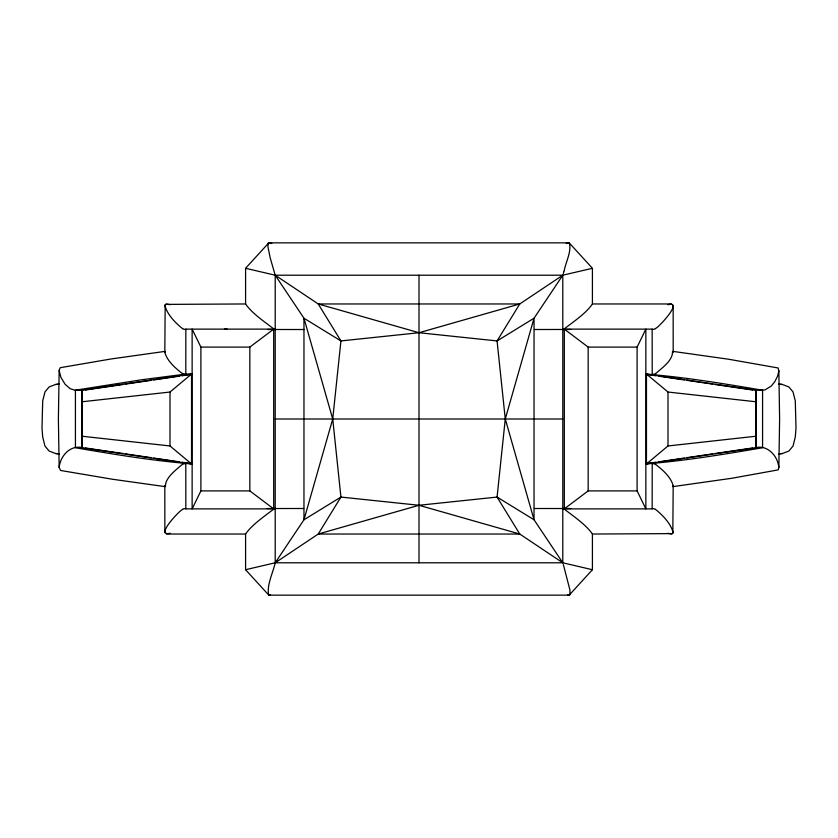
<?xml version="1.0" encoding="UTF-8"?>
<svg xmlns="http://www.w3.org/2000/svg" width="838" height="838" viewBox="0 0 838 838"><rect width="100%" height="100%" fill="white"/><g stroke="black" fill="none" stroke-linecap="round" stroke-linejoin="round"><path stroke-width="1.26" d="M182.338 373.402A6.652 2.336 37.9 0 1 181.479 372.889C174.692 367.505 167.359 361.01 164.814 352.494L165.18 304.393L245.586 303.964L245.586 268.275L268.809 242.852L569.191 242.852C571.956 251.023 565.807 261.823 564.236 270.559M275.189 562.853C272.916 573.119 266.411 585.542 268.757 595.158L569.191 595.148L592.414 569.725L592.414 534.036L672.82 533.607L673.186 485.506C670.641 476.99 663.308 470.495 656.521 465.111A6.652 2.336 37.9 0 0 655.662 464.598M164.384 486.522L112.638 479.273L60.566 470.464L59.152 467.447L58.388 419L59.163 370.176L60.221 367.704L111.014 358.978L164.384 351.478M164.835 305.388C167.338 314.596 174.66 322.043 181.794 328.067A6.547 2.42 40.7 0 0 182.642 328.601M673.165 532.612C670.819 523.719 663.34 515.873 656.206 509.933A6.547 2.42 40.7 0 0 655.358 509.399M673.616 351.478L728.61 359.23L778.114 367.976L778.827 371.161L777.549 376.262L774.773 381.688L771.222 386.098L764.916 389.942L755.216 390.246M673.616 486.522L731.815 478.268L778.24 469.877L778.848 467.447L779.612 419L778.848 370.553M81.894 447.754L81.894 390.246L191.535 374.062L191.535 463.938L81.894 447.754L81.894 390.246M756.106 447.754L756.106 390.246L646.465 374.062L646.465 463.938L756.106 447.754L756.106 390.246M164.814 352.494L165.495 351.384M673.176 485.579L672.505 486.616M59.152 467.447C60.2 456.071 70.34 444.486 82.784 447.754M563.89 271.69L564.058 271.135M563.723 272.214L563.325 273.523M200.9 490.9L192.132 508.876L192.132 329.125L200.9 347.1L200.9 490.9L249.829 490.9L273.691 508.876L273.691 329.125L249.829 347.1L200.9 347.1M637.1 347.1L645.857 329.125L645.857 508.876L637.1 490.9L637.1 347.1L588.171 347.1L564.309 329.125L564.309 508.876L588.171 490.9L637.1 490.9M82.281 401.748L169.999 392.037L191.535 374.062M646.465 463.938L668.001 445.963L755.719 436.252M273.23 509.494C263.876 516.711 251.568 525.112 245.586 534.036L245.586 569.725L268.809 595.148L270.224 594.833M564.77 328.506C574.156 321.216 586.202 313.14 592.414 303.964L592.414 268.275L569.191 242.852L566.226 243.502M245.702 569.683L275.136 562.811M591.544 268.495L562.864 275.189M667.834 304.718C683.599 300.643 659.317 326.579 656.206 328.067A6.547 2.42 -40.7 0 1 655.358 328.601M182.642 509.399A6.547 2.42 -40.7 0 0 181.794 509.933C178.285 511.913 154.81 536.77 170.145 533.282M85.298 390.047L122.903 384.506M125.281 384.15L151.081 380.347M153.658 379.96L179.458 376.157M182.035 375.78L191.787 374.335M646.213 463.665L655.965 462.22M658.542 461.843L684.342 458.04M686.919 457.653L712.719 453.85M715.097 453.494L752.702 447.953M55.633 384.495L59.404 384.066L55.518 384.495L49.149 386.947L44.99 391.88L42.707 400.952L41.994 427.914L42.696 436.965L44.917 445.963L49.065 451.001L55.465 453.494L59.173 453.892M778.827 453.892L782.535 453.494L788.935 451.001L793.083 445.963L795.304 436.965L796.006 427.914L795.293 400.952L793.01 391.88L788.851 386.947L782.483 384.495L778.492 384.066L782.367 384.495M778.931 453.892L782.409 453.494M671.657 534.036L667.855 533.282M592.414 303.964L671.657 303.964M224.469 329.125L227.234 329.125M192.342 374.062L185.837 374.062L141.245 379.834L75.148 390.236L70.088 388.675L65.092 384.254L60.891 377.341L59.152 370.553M645.658 374.062C684.835 377.121 723.802 383.647 762.57 390.246L762.57 447.754C723.802 454.353 684.835 460.89 645.658 463.938M82.784 390.246L75.43 390.246L75.43 447.754C114.198 454.353 153.165 460.89 192.342 463.938M275.21 419L562.79 419M755.216 447.754C767.66 444.486 777.8 456.071 778.848 467.447M166.343 534.036L245.586 534.036M245.586 303.964C251.777 313.129 263.844 321.237 273.23 328.517M592.414 534.036C586.39 525.08 574.145 516.721 564.77 509.494M646.465 374.062L668.001 392.037L755.719 401.748M82.281 436.252L169.999 445.963L191.535 463.938M55.591 453.494L59.069 453.892M646.213 374.335L655.965 375.78M658.542 376.157L684.342 379.96M686.919 380.347L712.719 384.15M715.097 384.506L752.702 390.047M85.298 447.953L122.903 453.494M125.281 453.85L151.081 457.653M153.658 458.04L179.458 461.843M182.035 462.22L191.787 463.665M166.343 303.964L170.166 304.718M592.414 569.725L562.864 562.811M271.774 243.502L268.275 242.957L267.909 246.655L270.213 257.936L275.189 275.147M567.776 594.833L569.976 594.676L569.913 589.942L563.356 564.582M275.136 275.189L246.005 268.39M672.505 351.384C673.134 360.005 662.669 367.421 656.521 372.889A6.652 2.336 -37.9 0 1 655.662 373.402M165.495 486.616C164.719 478.488 175.247 470.443 181.479 465.111A6.652 2.336 -37.9 0 1 182.338 464.598M164.814 485.506L164.845 532.696M673.165 305.388L673.186 352.494M668.001 392.037L668.001 445.963M588.171 347.1L588.171 490.9M419 275.21L419 562.79M249.829 347.1L249.829 490.9M169.999 392.037L169.999 445.963M655.63 373.518A5.73 2.011 -37.9 0 1 652.205 374.031L652.163 329.125L562.79 329.125A5.038 0.712 -37.5 0 0 564.676 328.622M655.316 328.716A5.541 2.053 -40.7 0 1 652.205 329.093M534.361 329.502A298.454 0.869 -0.1 0 1 570.856 329.47M655.63 464.482A5.73 2.011 37.9 0 0 652.205 463.969L652.163 508.876L562.79 508.876A5.038 0.712 37.5 0 1 564.676 509.378M652.205 508.907A5.541 2.053 40.7 0 1 655.316 509.284M570.856 508.53A298.454 0.869 0.1 0 1 534.361 508.498M182.37 464.482A5.73 2.011 -37.9 0 1 185.795 463.969L185.837 508.876L275.21 508.876A5.038 0.712 -37.5 0 0 273.324 509.378M182.684 509.284A5.541 2.053 -40.7 0 1 185.795 508.907M303.639 508.498A298.454 0.869 -0.1 0 1 267.144 508.53M182.37 373.518A5.73 2.011 37.9 0 0 185.795 374.031L185.837 329.125L275.21 329.125A5.038 0.712 37.6 0 1 273.324 328.632M185.795 329.093A5.541 2.053 40.7 0 1 182.684 328.716M267.846 329.491A298.454 0.848 0.1 0 1 304.131 329.523M340.93 340.93L332.728 419L303.964 519.769L275.21 562.79L562.79 562.79L562.79 275.21L275.21 275.21L275.21 562.79L318.231 534.036L419 505.272L497.07 497.07L534.036 519.769L562.79 562.79L519.769 534.036L419 505.272L340.93 497.07L303.964 519.769L303.964 318.231L275.21 275.21L318.231 303.964L419 332.728L497.07 340.93L534.036 318.231L562.79 275.21L519.769 303.964L419 332.728L340.93 340.93L303.964 318.231L332.728 419L340.93 497.07L318.231 534.036L519.769 534.036L497.07 497.07L505.272 419L534.036 318.231L534.036 519.769L505.272 419L497.07 340.93L519.769 303.964L318.231 303.964L340.93 340.93"/></g></svg>
